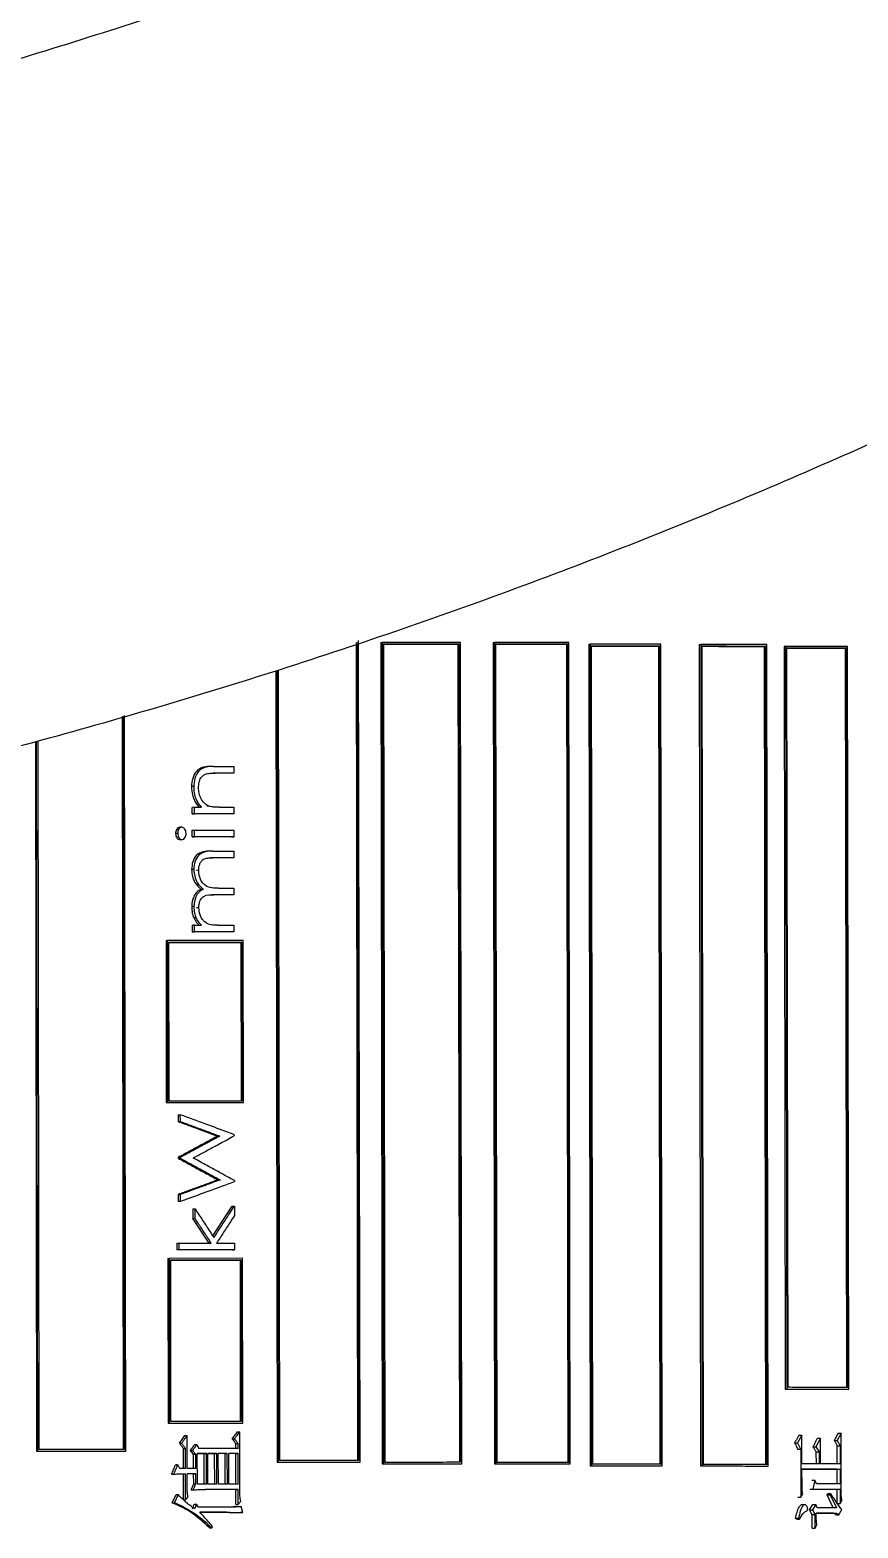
# Model space of a CAD drawing. Header units: millimetres. Extents: x 2384 to 4064, y 886 to 2074.
# Drawn here: x 2970.11 to 2992.42, y 1076.34 to 1116.7 of the extents above; entities that cross this region are included whole.
import ezdxf

# ---------------------------------------------------------------- set-up
doc = ezdxf.new("R2010")
doc.units = ezdxf.units.MM

msp = doc.modelspace()

# ---------------------------------------------------------------- linework, layer by layer
at = {"color": 7, "linetype": 'Continuous', "lineweight": 25}
for p, q in [((2978.896, 1100.202), (2978.933, 1078.169)), ((2978.965, 1078.169), (2978.928, 1100.202)), ((2979, 1078.119), (2978.962, 1100.252)), ((2979.562, 1100.202), (2979.599, 1078.069)), ((2979.562, 1100.202), (2979.595, 1100.202)), ((2979.595, 1100.202), (2979.632, 1078.069)), ((2979.629, 1100.152), (2979.666, 1078.119)), ((2981.639, 1100.152), (2981.677, 1078.119)), ((2981.639, 1100.152), (2981.673, 1100.152)), ((2981.711, 1078.12), (2981.673, 1100.152)), ((2981.744, 1078.07), (2981.706, 1100.202)), ((2982.584, 1100.202), (2982.622, 1078.069)), ((2982.584, 1100.202), (2982.619, 1100.202)), ((2982.619, 1100.202), (2982.656, 1078.069)), ((2982.651, 1100.152), (2982.689, 1078.119)), ((2984.558, 1100.152), (2984.595, 1078.119)), ((2984.558, 1100.152), (2984.594, 1100.152)), ((2984.631, 1078.119), (2984.594, 1100.152)), ((2984.663, 1078.069), (2984.625, 1100.202)), ((2985.163, 1100.152), (2985.2, 1078.019)), ((2985.163, 1100.152), (2985.199, 1100.152)), ((2985.199, 1100.152), (2985.237, 1078.019)), ((2985.23, 1100.102), (2985.267, 1078.069)), ((2987.039, 1100.101), (2987.076, 1078.068)), ((2987.077, 1100.101), (2987.039, 1100.101)), ((2987.114, 1078.068), (2987.077, 1100.101)), ((2987.144, 1078.018), (2987.106, 1100.151)), ((2988.139, 1100.146), (2988.176, 1078.013)), ((2988.139, 1100.146), (2988.177, 1100.146)), ((2988.177, 1100.146), (2988.215, 1078.013)), ((2988.206, 1100.096), (2988.244, 1078.063)), ((2989.89, 1100.095), (2989.927, 1078.062)), ((2989.93, 1100.095), (2989.89, 1100.095)), ((2989.967, 1078.062), (2989.93, 1100.095)), ((2989.995, 1078.012), (2989.957, 1100.145)), ((2990.424, 1100.095), (2990.457, 1080.084)), ((2990.464, 1100.095), (2990.424, 1100.095)), ((2990.464, 1100.095), (2990.497, 1080.084)), ((2990.491, 1100.045), (2990.524, 1080.141)), ((2992.068, 1100.043), (2992.102, 1080.139)), ((2992.068, 1100.043), (2992.109, 1100.043)), ((2992.143, 1080.139), (2992.109, 1100.043)), ((2992.169, 1080.083), (2992.135, 1100.093)), ((2976.763, 1099.446), (2976.799, 1078.119)), ((2976.798, 1099.457), (2976.834, 1078.169)), ((2976.731, 1099.437), (2976.768, 1078.119)), ((2972.589, 1098.209), (2972.622, 1078.463)), ((2972.651, 1078.463), (2972.617, 1098.217)), ((2972.688, 1078.413), (2972.654, 1098.228)), ((2970.253, 1097.524), (2970.285, 1078.412)), ((2970.279, 1097.531), (2970.312, 1078.412)), ((2970.318, 1097.54), (2970.35, 1078.462)), ((2975.044, 1096.861), (2974.984, 1096.861)), ((2975.057, 1096.861), (2974.997, 1096.861)), ((2975.1, 1096.682), (2975.04, 1096.682)), ((2975.057, 1096.861), (2975.597, 1096.862)), ((2975.536, 1096.682), (2975.088, 1096.682)), ((2975.597, 1096.682), (2975.1, 1096.682)), ((2975.597, 1096.682), (2975.536, 1096.682)), ((2975.597, 1096.862), (2975.597, 1096.682)), ((2974.538, 1095.759), (2974.479, 1095.758)), ((2974.479, 1095.579), (2974.479, 1095.758)), ((2975.538, 1095.579), (2974.479, 1095.579)), ((2974.479, 1095.579), (2974.539, 1095.579)), ((2974.539, 1095.579), (2974.538, 1095.759)), ((2974.538, 1095.759), (2974.73, 1095.759)), ((2975.599, 1095.58), (2974.539, 1095.579)), ((2974.932, 1095.786), (2974.872, 1095.786)), ((2975.217, 1095.759), (2975.598, 1095.759)), ((2975.599, 1095.58), (2975.538, 1095.579)), ((2975.598, 1095.759), (2975.599, 1095.58)), ((2974.089, 1095.053), (2974.03, 1095.052)), ((2974.202, 1095.22), (2974.143, 1095.22)), ((2974.48, 1094.964), (2974.48, 1095.143)), ((2974.48, 1095.143), (2974.539, 1095.143)), ((2974.539, 1095.143), (2975.599, 1095.144)), ((2974.54, 1094.964), (2974.539, 1095.143)), ((2975.599, 1095.144), (2975.6, 1094.964)), ((2974.144, 1094.887), (2974.203, 1094.887)), ((2974.528, 1094.964), (2974.48, 1094.964)), ((2974.48, 1094.964), (2974.54, 1094.964)), ((2975.6, 1094.964), (2974.54, 1094.964)), ((2975.539, 1094.964), (2975.484, 1094.964)), ((2975.539, 1094.964), (2975.6, 1094.964)), ((2975.028, 1094.579), (2974.968, 1094.579)), ((2975.028, 1094.4), (2974.968, 1094.4)), ((2975.54, 1094.4), (2975.023, 1094.4)), ((2975.028, 1094.579), (2975.6, 1094.58)), ((2975.601, 1094.4), (2975.028, 1094.4)), ((2975.601, 1094.4), (2975.54, 1094.4)), ((2975.6, 1094.58), (2975.601, 1094.4)), ((2974.653, 1094.053), (2974.594, 1094.053)), ((2975.065, 1093.4), (2975.005, 1093.4)), ((2975.542, 1093.4), (2975.063, 1093.4)), ((2975.602, 1093.4), (2975.065, 1093.4)), ((2975.191, 1093.579), (2975.602, 1093.58)), ((2975.602, 1093.4), (2975.542, 1093.4)), ((2975.602, 1093.58), (2975.602, 1093.4)), ((2974.524, 1093.083), (2974.465, 1093.083)), ((2974.655, 1093.052), (2974.596, 1093.052)), ((2974.544, 1092.579), (2974.485, 1092.579)), ((2974.485, 1092.399), (2974.485, 1092.579)), ((2975.544, 1092.4), (2974.485, 1092.399)), ((2974.485, 1092.399), (2974.544, 1092.4)), ((2974.544, 1092.4), (2974.544, 1092.579)), ((2974.544, 1092.579), (2974.729, 1092.579)), ((2975.604, 1092.4), (2974.544, 1092.4)), ((2975.159, 1092.579), (2975.604, 1092.58)), ((2975.604, 1092.4), (2975.544, 1092.4)), ((2975.604, 1092.58), (2975.604, 1092.4)), ((2973.773, 1092.166), (2973.781, 1087.803)), ((2973.774, 1092.166), (2973.803, 1092.166)), ((2975.855, 1092.167), (2973.803, 1092.166)), ((2973.803, 1092.166), (2973.81, 1087.803)), ((2975.82, 1092.117), (2973.84, 1092.116)), ((2973.84, 1092.116), (2973.847, 1087.853)), ((2975.789, 1092.116), (2975.82, 1092.117)), ((2975.789, 1092.116), (2975.796, 1087.854)), ((2975.827, 1087.854), (2975.82, 1092.117)), ((2975.863, 1087.804), (2975.855, 1092.167)), ((2973.781, 1087.803), (2975.832, 1087.804)), ((2973.81, 1087.803), (2975.863, 1087.804)), ((2973.847, 1087.853), (2975.827, 1087.854)), ((2975.832, 1087.804), (2975.863, 1087.804)), ((2974.1, 1087.476), (2974.158, 1087.477)), ((2974.1, 1087.476), (2974.1, 1087.293)), ((2974.159, 1087.293), (2974.158, 1087.477)), ((2974.1, 1087.293), (2974.159, 1087.293)), ((2975.613, 1086.938), (2975.613, 1086.912)), ((2975.161, 1086.9), (2975.221, 1086.9)), ((2974.102, 1086.328), (2974.102, 1086.302)), ((2974.16, 1086.302), (2974.102, 1086.302)), ((2974.16, 1086.302), (2974.16, 1086.328)), ((2974.103, 1085.328), (2974.162, 1085.329)), ((2974.103, 1085.328), (2974.104, 1085.143)), ((2974.162, 1085.143), (2974.162, 1085.329)), ((2975.17, 1085.72), (2975.23, 1085.721)), ((2975.615, 1085.701), (2975.616, 1085.676)), ((2974.497, 1084.938), (2974.557, 1084.938)), ((2974.497, 1084.938), (2974.498, 1084.68)), ((2974.557, 1084.68), (2974.557, 1084.938)), ((2975.032, 1084.212), (2975.556, 1085.015)), ((2975.556, 1085.015), (2975.617, 1085.016)), ((2975.617, 1085.016), (2975.617, 1084.758)), ((2974.498, 1084.68), (2974.557, 1084.68)), ((2974.933, 1084.015), (2974.498, 1084.68)), ((2974.068, 1084.015), (2974.068, 1083.835)), ((2974.068, 1084.015), (2974.127, 1084.015)), ((2975.558, 1083.836), (2974.068, 1083.835)), ((2974.127, 1083.836), (2974.127, 1084.015)), ((2974.127, 1084.015), (2974.992, 1084.015)), ((2975.619, 1083.836), (2974.127, 1083.836)), ((2975.132, 1084.015), (2975.618, 1084.016)), ((2975.558, 1083.836), (2975.619, 1083.836)), ((2975.618, 1084.016), (2975.619, 1083.836)), ((2973.825, 1083.607), (2973.832, 1079.166)), ((2973.825, 1083.607), (2973.854, 1083.607)), ((2975.834, 1083.608), (2973.854, 1083.607)), ((2973.854, 1083.607), (2973.862, 1079.166)), ((2975.798, 1083.558), (2973.891, 1083.557)), ((2973.891, 1083.557), (2975.768, 1083.558)), ((2973.891, 1083.557), (2973.898, 1079.216)), ((2975.768, 1083.558), (2975.798, 1083.558)), ((2975.768, 1083.558), (2975.775, 1079.217)), ((2975.806, 1079.217), (2975.798, 1083.558)), ((2975.842, 1079.167), (2975.834, 1083.608)), ((2990.457, 1080.084), (2992.128, 1080.083)), ((2990.457, 1080.084), (2990.497, 1080.084)), ((2992.128, 1080.083), (2992.169, 1080.083)), ((2973.832, 1079.166), (2975.811, 1079.167)), ((2973.862, 1079.166), (2975.842, 1079.167)), ((2973.898, 1079.216), (2975.806, 1079.217)), ((2975.762, 1077.328), (2975.759, 1078.929)), ((2975.811, 1079.167), (2975.842, 1079.167)), ((2991.96, 1078.893), (2991.858, 1078.699)), ((2991.962, 1077.303), (2991.96, 1078.893)), ((2974.138, 1078.625), (2974.196, 1078.626)), ((2974.242, 1077.944), (2974.241, 1078.485)), ((2974.3, 1077.944), (2974.3, 1078.485)), ((2974.34, 1077.944), (2974.339, 1078.831)), ((2975.713, 1078.486), (2974.647, 1078.485)), ((2975.559, 1078.745), (2975.619, 1078.745)), ((2975.653, 1078.485), (2975.653, 1078.615)), ((2975.713, 1078.486), (2975.713, 1078.615)), ((2990.904, 1078.84), (2990.788, 1078.635)), ((2990.788, 1078.635), (2990.876, 1078.461)), ((2990.876, 1078.461), (2990.878, 1077.174)), ((2990.906, 1078.072), (2990.904, 1078.84)), ((2991.402, 1078.764), (2991.282, 1078.526)), ((2991.282, 1078.526), (2991.374, 1078.385)), ((2991.403, 1078.072), (2991.402, 1078.764)), ((2991.851, 1078.071), (2991.85, 1078.558)), ((2991.858, 1078.699), (2991.932, 1078.558)), ((2991.932, 1078.558), (2991.933, 1078.071)), ((2970.285, 1078.412), (2972.659, 1078.413)), ((2972.66, 1078.413), (2972.688, 1078.413)), ((2974.43, 1078.431), (2974.49, 1078.431)), ((2974.577, 1078.323), (2974.517, 1078.323)), ((2974.518, 1077.944), (2974.517, 1078.323)), ((2974.577, 1077.944), (2974.577, 1078.323)), ((2974.86, 1078.345), (2974.616, 1078.345)), ((2974.617, 1077.522), (2974.616, 1078.345)), ((2974.801, 1078.344), (2974.616, 1078.344)), ((2974.801, 1078.344), (2974.86, 1078.345)), ((2974.802, 1077.522), (2974.801, 1078.344)), ((2974.862, 1077.522), (2974.86, 1078.345)), ((2975.143, 1078.345), (2974.9, 1078.345)), ((2974.901, 1077.523), (2974.9, 1078.345)), ((2975.083, 1078.344), (2974.9, 1078.344)), ((2975.083, 1078.344), (2975.143, 1078.345)), ((2975.085, 1077.522), (2975.083, 1078.344)), ((2975.145, 1077.523), (2975.143, 1078.345)), ((2975.425, 1078.345), (2975.182, 1078.345)), ((2975.184, 1077.523), (2975.182, 1078.345)), ((2975.365, 1078.345), (2975.182, 1078.344)), ((2975.365, 1078.345), (2975.425, 1078.345)), ((2975.366, 1077.522), (2975.365, 1078.345)), ((2975.426, 1077.523), (2975.425, 1078.345)), ((2975.714, 1078.345), (2975.464, 1078.345)), ((2975.465, 1077.523), (2975.464, 1078.345)), ((2975.653, 1078.345), (2975.464, 1078.345)), ((2975.653, 1078.345), (2975.714, 1078.345)), ((2975.654, 1077.523), (2975.653, 1078.345)), ((2975.715, 1077.523), (2975.714, 1078.345)), ((2976.768, 1078.119), (2978.967, 1078.119)), ((2976.768, 1078.119), (2976.799, 1078.119)), ((2978.967, 1078.119), (2979, 1078.119)), ((2979.599, 1078.069), (2981.71, 1078.069)), ((2981.71, 1078.069), (2981.744, 1078.07)), ((2982.622, 1078.069), (2984.627, 1078.069)), ((2984.627, 1078.069), (2984.663, 1078.069)), ((2991.375, 1078.072), (2990.906, 1078.072)), ((2991.374, 1078.385), (2991.293, 1078.385)), ((2991.294, 1078.071), (2991.293, 1078.385)), ((2991.375, 1078.072), (2991.374, 1078.385)), ((2991.933, 1078.071), (2991.403, 1078.072)), ((2973.925, 1077.792), (2973.983, 1077.793)), ((2974.3, 1077.944), (2974.142, 1077.944)), ((2974.243, 1077.1), (2974.242, 1077.803)), ((2974.302, 1077.1), (2974.301, 1077.804)), ((2974.577, 1077.944), (2974.34, 1077.944)), ((2974.577, 1077.804), (2974.34, 1077.804)), ((2974.341, 1077.403), (2974.34, 1077.804)), ((2974.518, 1077.803), (2974.34, 1077.803)), ((2974.518, 1077.803), (2974.577, 1077.804)), ((2974.519, 1077.533), (2974.518, 1077.803)), ((2974.578, 1077.533), (2974.577, 1077.804)), ((2985.2, 1078.019), (2987.106, 1078.018)), ((2987.106, 1078.018), (2987.144, 1078.018)), ((2988.176, 1078.013), (2989.955, 1078.012)), ((2989.955, 1078.012), (2989.995, 1078.012)), ((2990.906, 1077.931), (2991.933, 1077.931)), ((2990.907, 1077.477), (2990.906, 1077.931)), ((2991.851, 1077.93), (2990.906, 1077.931)), ((2991.851, 1077.93), (2991.933, 1077.931)), ((2991.852, 1077.53), (2991.851, 1077.93)), ((2991.933, 1077.931), (2991.934, 1077.53)), ((2974.519, 1077.533), (2974.578, 1077.533)), ((2974.862, 1077.522), (2974.617, 1077.522)), ((2975.655, 1077.382), (2974.831, 1077.382)), ((2975.715, 1077.382), (2974.838, 1077.382)), ((2975.145, 1077.523), (2974.901, 1077.523)), ((2975.426, 1077.523), (2975.184, 1077.523)), ((2975.715, 1077.523), (2975.465, 1077.523)), ((2975.655, 1077.382), (2975.715, 1077.382)), ((2975.655, 1076.971), (2975.655, 1077.382)), ((2975.716, 1076.971), (2975.715, 1077.382)), ((2990.878, 1077.174), (2990.925, 1077.261)), ((2991.116, 1077.39), (2991.852, 1077.389)), ((2991.249, 1077.628), (2991.197, 1077.39)), ((2991.197, 1077.39), (2991.934, 1077.39)), ((2991.295, 1077.531), (2991.249, 1077.628)), ((2991.934, 1077.53), (2991.295, 1077.531)), ((2991.586, 1077.238), (2991.603, 1077.26)), ((2991.685, 1077.26), (2991.603, 1077.26)), ((2991.685, 1077.26), (2991.668, 1077.238)), ((2991.852, 1077.389), (2991.934, 1077.39)), ((2991.853, 1077), (2991.852, 1077.389)), ((2991.934, 1077.39), (2991.935, 1077)), ((2973.942, 1077.024), (2974.045, 1077.241)), ((2973.942, 1077.024), (2974, 1077.025)), ((2974.103, 1077.241), (2974, 1077.025)), ((2974.045, 1077.241), (2974.103, 1077.241)), ((2974.243, 1077.1), (2974.302, 1077.1)), ((2974.488, 1076.862), (2974.536, 1076.981)), ((2974.595, 1076.982), (2974.547, 1076.863)), ((2974.65, 1076.906), (2974.595, 1076.982)), ((2975.435, 1076.906), (2974.65, 1076.906)), ((2975.655, 1076.971), (2975.716, 1076.971)), ((2975.741, 1076.917), (2975.679, 1076.913)), ((2975.841, 1076.755), (2975.802, 1076.917)), ((2990.798, 1077.174), (2990.878, 1077.174)), ((2990.966, 1076.964), (2990.885, 1076.963)), ((2991.111, 1076.828), (2991.203, 1076.979)), ((2991.284, 1076.979), (2991.192, 1076.828)), ((2991.319, 1076.882), (2991.284, 1076.979)), ((2991.833, 1076.881), (2991.319, 1076.882)), ((2991.751, 1076.881), (2991.586, 1077.238)), ((2991.668, 1077.238), (2991.833, 1076.881)), ((2991.853, 1077), (2991.935, 1077)), ((2991.935, 1077), (2991.98, 1077.087)), ((2974.682, 1076.765), (2975.467, 1076.765)), ((2975.406, 1076.765), (2974.682, 1076.765)), ((2975.406, 1076.765), (2975.467, 1076.765)), ((2975.841, 1076.755), (2975.78, 1076.755)), ((2990.815, 1076.601), (2990.735, 1076.601)), ((2990.758, 1076.579), (2990.838, 1076.579)), ((2991.181, 1076.698), (2991.111, 1076.828)), ((2991.262, 1076.698), (2991.181, 1076.698)), ((2991.181, 1076.341), (2991.181, 1076.698)), ((2991.192, 1076.828), (2991.262, 1076.698)), ((2991.262, 1076.341), (2991.262, 1076.698)), ((2991.29, 1076.741), (2991.799, 1076.741)), ((2991.291, 1076.644), (2991.29, 1076.741)), ((2991.718, 1076.741), (2991.29, 1076.741)), ((2991.718, 1076.741), (2991.799, 1076.741)), ((2991.901, 1076.697), (2991.98, 1076.838)), ((2974.946, 1076.343), (2975.005, 1076.343)), ((2975.005, 1076.343), (2975.029, 1076.376)), ((2991.181, 1076.341), (2991.262, 1076.341)), ((2991.262, 1076.341), (2991.308, 1076.427))]:
    msp.add_line(p, q, dxfattribs=at)
at = {"color": 7, "linetype": 'Continuous', "lineweight": 25, "flags": 128}
for points in [[(2974.519, 1096.315), (2974.5, 1096.315), (2974.48, 1096.315), (2974.459, 1096.314)], [(2974.522, 1094.084), (2974.504, 1094.084), (2974.484, 1094.084), (2974.463, 1094.084)], [(2974.781, 1093.548), (2974.762, 1093.548), (2974.744, 1093.548), (2974.721, 1093.548)], [(2973.781, 1087.803), (2973.797, 1087.803), (2973.81, 1087.803)], [(2974.102, 1086.328), (2974.134, 1086.328), (2974.16, 1086.328)], [(2974.104, 1085.143), (2974.136, 1085.143), (2974.162, 1085.143)], [(2974.127, 1083.836), (2974.094, 1083.835), (2974.068, 1083.835)], [(2973.832, 1079.166), (2973.849, 1079.166), (2973.862, 1079.166)], [(2975.699, 1078.929), (2975.733, 1078.929), (2975.759, 1078.929)], [(2991.878, 1078.893), (2991.924, 1078.893), (2991.96, 1078.893)], [(2974.241, 1078.485), (2974.274, 1078.485), (2974.3, 1078.485)], [(2974.28, 1078.831), (2974.313, 1078.831), (2974.339, 1078.831)], [(2974.549, 1078.593), (2974.582, 1078.593), (2974.608, 1078.593)], [(2974.608, 1078.593), (2974.624, 1078.548), (2974.636, 1078.516), (2974.647, 1078.485)], [(2975.653, 1078.615), (2975.687, 1078.615), (2975.713, 1078.615)], [(2990.708, 1078.634), (2990.753, 1078.635), (2990.788, 1078.635)], [(2990.876, 1078.461), (2990.831, 1078.461), (2990.796, 1078.461)], [(2990.824, 1078.84), (2990.869, 1078.84), (2990.904, 1078.84)], [(2991.201, 1078.526), (2991.246, 1078.526), (2991.282, 1078.526)], [(2991.321, 1078.764), (2991.366, 1078.764), (2991.402, 1078.764)], [(2991.777, 1078.698), (2991.822, 1078.699), (2991.858, 1078.699)], [(2991.85, 1078.558), (2991.896, 1078.558), (2991.932, 1078.558)], [(2970.285, 1078.412), (2970.3, 1078.412), (2970.312, 1078.412)], [(2979.599, 1078.069), (2979.618, 1078.069), (2979.632, 1078.069)], [(2982.622, 1078.069), (2982.641, 1078.069), (2982.656, 1078.069)], [(2974.086, 1078.041), (2974.053, 1078.041), (2974.028, 1078.041)], [(2985.2, 1078.019), (2985.221, 1078.019), (2985.237, 1078.019)], [(2988.176, 1078.013), (2988.198, 1078.013), (2988.215, 1078.013)], [(2974.448, 1077.371), (2974.481, 1077.371), (2974.507, 1077.371)], [(2991.116, 1077.39), (2991.161, 1077.39), (2991.197, 1077.39)], [(2991.168, 1077.628), (2991.213, 1077.628), (2991.249, 1077.628)], [(2974.536, 1076.981), (2974.569, 1076.981), (2974.595, 1076.982)], [(2975.741, 1076.917), (2975.775, 1076.917), (2975.802, 1076.917)], [(2991.203, 1076.979), (2991.249, 1076.979), (2991.284, 1076.979)], [(2991.586, 1077.238), (2991.632, 1077.238), (2991.668, 1077.238)], [(2991.111, 1076.828), (2991.157, 1076.828), (2991.192, 1076.828)], [(2991.82, 1076.697), (2991.84, 1076.697), (2991.861, 1076.697), (2991.901, 1076.697)]]:
    msp.add_lwpolyline(points, dxfattribs=at)
at = {"color": 7, "linetype": 'Continuous', "lineweight": 25}
for points, knots in [([(3082.217, 1240.42), (3082.236, 1241.671), (3082.29, 1245.228), (3082.133, 1251.093), (3081.649, 1257.998), (3080.846, 1264.874), (3079.731, 1271.706), (3078.305, 1278.48), (3076.571, 1285.182), (3074.534, 1291.798), (3072.197, 1298.314), (3069.564, 1304.717), (3066.643, 1310.993), (3063.438, 1317.129), (3059.956, 1323.112), (3056.205, 1328.93), (3052.192, 1334.571), (3047.926, 1340.023), (3043.416, 1345.275), (3038.671, 1350.315), (3033.701, 1355.133), (3028.516, 1359.72), (3023.127, 1364.065), (3017.545, 1368.16), (3011.783, 1371.996), (3005.851, 1375.565), (2999.763, 1378.86), (2993.53, 1381.873), (2987.167, 1384.599), (2980.686, 1387.031), (2974.1, 1389.165), (2967.425, 1390.997), (2960.672, 1392.522), (2953.857, 1393.737), (2946.994, 1394.64), (2940.096, 1395.228), (2933.179, 1395.502), (2926.256, 1395.459), (2919.343, 1395.101), (2912.453, 1394.427), (2905.602, 1393.44), (2898.802, 1392.141), (2892.069, 1390.533), (2885.416, 1388.62), (2878.857, 1386.405), (2872.407, 1383.893), (2866.077, 1381.089), (2859.882, 1378), (2853.835, 1374.63), (2847.947, 1370.989), (2842.232, 1367.082), (2836.702, 1362.919), (2831.366, 1358.508), (2826.238, 1353.858), (2821.328, 1348.979), (2816.645, 1343.88), (2812.199, 1338.574), (2808.001, 1333.07), (2804.058, 1327.38), (2800.378, 1321.516), (2796.97, 1315.49), (2793.841, 1309.316), (2790.997, 1303.004), (2788.443, 1296.57), (2786.186, 1290.025), (2784.23, 1283.385), (2782.579, 1276.662), (2781.236, 1269.871), (2780.205, 1263.026), (2779.487, 1256.14), (2779.085, 1249.23), (2778.998, 1242.308), (2779.227, 1235.389), (2779.771, 1228.488), (2780.63, 1221.618), (2781.801, 1214.796), (2783.283, 1208.034), (2785.071, 1201.346), (2787.163, 1194.747), (2789.554, 1188.25), (2792.238, 1181.87), (2795.211, 1175.618), (2798.467, 1169.509), (2801.998, 1163.554), (2805.796, 1157.767), (2809.855, 1152.159), (2814.166, 1146.743), (2818.719, 1141.528), (2823.505, 1136.527), (2828.515, 1131.749), (2833.738, 1127.206), (2839.162, 1122.905), (2844.777, 1118.856), (2850.571, 1115.067), (2856.532, 1111.547), (2862.647, 1108.303), (2868.904, 1105.341), (2875.289, 1102.668), (2881.79, 1100.289), (2888.393, 1098.209), (2895.084, 1096.432), (2901.848, 1094.963), (2908.673, 1093.804), (2915.544, 1092.957), (2922.446, 1092.425), (2929.365, 1092.209), (2936.287, 1092.308), (2943.197, 1092.723), (2950.081, 1093.453), (2956.925, 1094.497), (2963.713, 1095.852), (2970.433, 1097.515), (2977.07, 1099.483), (2983.61, 1101.751), (2990.04, 1104.316), (2996.346, 1107.172), (3002.516, 1110.312), (3008.535, 1113.731), (3014.392, 1117.421), (3020.075, 1121.374), (3025.571, 1125.583), (3030.87, 1130.038), (3035.96, 1134.73), (3040.83, 1139.649), (3045.471, 1144.786), (3049.873, 1150.129), (3054.026, 1155.667), (3057.922, 1161.389), (3061.553, 1167.283), (3064.912, 1173.336), (3067.99, 1179.537), (3070.783, 1185.871), (3073.283, 1192.326), (3075.486, 1198.889), (3077.388, 1205.545), (3078.984, 1212.282), (3080.27, 1219.083), (3081.245, 1225.937), (3081.894, 1232.707), (3082.145, 1237.542), (3082.208, 1240.073), (3082.217, 1240.42)], [0, 0, 0, 0, 0.00394, 0.011205, 0.01847, 0.025736, 0.033001, 0.040266, 0.047531, 0.054797, 0.062062, 0.069327, 0.076593, 0.083858, 0.091123, 0.098389, 0.105654, 0.112919, 0.120185, 0.12745, 0.134715, 0.141981, 0.149246, 0.156511, 0.163777, 0.171042, 0.178307, 0.185573, 0.192838, 0.200103, 0.207369, 0.214634, 0.221899, 0.229165, 0.23643, 0.243695, 0.250961, 0.258226, 0.265491, 0.272757, 0.280022, 0.287287, 0.294553, 0.301818, 0.309083, 0.316349, 0.323614, 0.330879, 0.338145, 0.34541, 0.352675, 0.35994, 0.367206, 0.374471, 0.381736, 0.389002, 0.396267, 0.403532, 0.410798, 0.418063, 0.425328, 0.432594, 0.439859, 0.447124, 0.45439, 0.461655, 0.46892, 0.476186, 0.483451, 0.490716, 0.497982, 0.505247, 0.512512, 0.519778, 0.527043, 0.534308, 0.541574, 0.548839, 0.556104, 0.56337, 0.570635, 0.5779, 0.585166, 0.592431, 0.599696, 0.606962, 0.614227, 0.621492, 0.628758, 0.636023, 0.643288, 0.650554, 0.657819, 0.665084, 0.67235, 0.679615, 0.68688, 0.694146, 0.701411, 0.708676, 0.715941, 0.723207, 0.730472, 0.737737, 0.745003, 0.752268, 0.759533, 0.766799, 0.774064, 0.781329, 0.788595, 0.79586, 0.803125, 0.810391, 0.817656, 0.824921, 0.832187, 0.839452, 0.846717, 0.853983, 0.861248, 0.868513, 0.875779, 0.883044, 0.890309, 0.897575, 0.90484, 0.912105, 0.919371, 0.926636, 0.933901, 0.941167, 0.948432, 0.955697, 0.962963, 0.970228, 0.977493, 0.984759, 0.992024, 0.998907, 1, 1, 1, 1]), ([(2978.457, 1118.912), (2978.114, 1118.773), (2975.762, 1117.821), (2971.291, 1116.341), (2965.057, 1114.496), (2958.731, 1112.983), (2952.341, 1111.772), (2945.899, 1110.875), (2939.422, 1110.291), (2932.924, 1110.023), (2926.42, 1110.07), (2919.926, 1110.433), (2913.458, 1111.112), (2907.03, 1112.103), (2900.658, 1113.406), (2894.357, 1115.017), (2888.142, 1116.931), (2882.026, 1119.146), (2876.026, 1121.655), (2870.155, 1124.452), (2864.426, 1127.531), (2858.854, 1130.885), (2853.451, 1134.506), (2848.23, 1138.385), (2843.204, 1142.512), (2838.385, 1146.879), (2833.783, 1151.475), (2829.41, 1156.289), (2825.276, 1161.31), (2821.39, 1166.526), (2817.763, 1171.924), (2814.402, 1177.492), (2811.315, 1183.217), (2808.511, 1189.085), (2805.994, 1195.082), (2803.772, 1201.194), (2801.85, 1207.408), (2800.227, 1213.706), (2798.933, 1220.078), (2798.098, 1225.124), (2797.804, 1228.051), (2797.727, 1228.822)], [0, 0, 0, 0, 0.004551, 0.031197, 0.057844, 0.08449, 0.111137, 0.137783, 0.16443, 0.191076, 0.217723, 0.244369, 0.271015, 0.297662, 0.324308, 0.350955, 0.377601, 0.404248, 0.430894, 0.457541, 0.484187, 0.510834, 0.53748, 0.564127, 0.590773, 0.61742, 0.644066, 0.670713, 0.697359, 0.724005, 0.750652, 0.777298, 0.803945, 0.830591, 0.857238, 0.883884, 0.910531, 0.937177, 0.963824, 0.99047, 1, 1, 1, 1]), ([(2981.706, 1100.202), (2981.498, 1100.202), (2981.081, 1100.202), (2980.379, 1100.202), (2979.88, 1100.202), (2979.595, 1100.202)], [0, 0, 0, 0, 0.300082, 0.600163, 1, 1, 1, 1]), ([(2979.596, 1100.152), (2979.982, 1100.152), (2980.671, 1100.152), (2981.343, 1100.152), (2981.639, 1100.152)], [0, 0, 0, 0, 0.5599989, 1, 1, 1, 1]), ([(2981.673, 1100.152), (2981.465, 1100.152), (2981.048, 1100.152), (2980.367, 1100.152), (2979.891, 1100.152), (2979.629, 1100.152)], [0, 0, 0, 0, 0.309921, 0.619843, 1, 1, 1, 1]), ([(2982.616, 1100.152), (2982.984, 1100.152), (2983.639, 1100.152), (2984.277, 1100.152), (2984.558, 1100.152)], [0, 0, 0, 0, 0.5599989, 1, 1, 1, 1]), ([(2984.625, 1100.202), (2984.428, 1100.202), (2984.032, 1100.202), (2983.365, 1100.202), (2982.89, 1100.202), (2982.619, 1100.202)], [0, 0, 0, 0, 0.300082, 0.600163, 1, 1, 1, 1]), ([(2984.594, 1100.152), (2984.396, 1100.152), (2984.001, 1100.152), (2983.354, 1100.152), (2982.901, 1100.152), (2982.651, 1100.152)], [0, 0, 0, 0, 0.309921, 0.619843, 1, 1, 1, 1]), ([(2985.194, 1100.102), (2985.543, 1100.102), (2986.167, 1100.102), (2986.773, 1100.101), (2987.039, 1100.101)], [0, 0, 0, 0, 0.559999, 1, 1, 1, 1]), ([(2987.106, 1100.151), (2986.919, 1100.151), (2986.544, 1100.152), (2985.909, 1100.152), (2985.457, 1100.152), (2985.199, 1100.152)], [0, 0, 0, 0, 0.300082, 0.600163, 1, 1, 1, 1]), ([(2987.077, 1100.101), (2986.889, 1100.101), (2986.514, 1100.102), (2985.899, 1100.102), (2985.468, 1100.102), (2985.23, 1100.102)], [0, 0, 0, 0, 0.309921, 0.619843, 1, 1, 1, 1]), ([(2988.168, 1100.096), (2988.495, 1100.096), (2989.078, 1100.095), (2989.642, 1100.095), (2989.89, 1100.095)], [0, 0, 0, 0, 0.559999, 1, 1, 1, 1]), ([(2989.957, 1100.145), (2989.783, 1100.145), (2989.433, 1100.145), (2988.841, 1100.146), (2988.419, 1100.146), (2988.177, 1100.146)], [0, 0, 0, 0, 0.300082, 0.600163, 1, 1, 1, 1]), ([(2989.93, 1100.095), (2989.755, 1100.095), (2989.405, 1100.095), (2988.832, 1100.096), (2988.429, 1100.096), (2988.206, 1100.096)], [0, 0, 0, 0, 0.309921, 0.619843, 1, 1, 1, 1]), ([(2990.451, 1100.045), (2990.758, 1100.044), (2991.307, 1100.044), (2991.836, 1100.043), (2992.068, 1100.043)], [0, 0, 0, 0, 0.5599989, 1, 1, 1, 1]), ([(2992.135, 1100.093), (2991.971, 1100.093), (2991.644, 1100.094), (2991.088, 1100.094), (2990.691, 1100.094), (2990.464, 1100.095)], [0, 0, 0, 0, 0.300082, 0.600163, 1, 1, 1, 1]), ([(2992.109, 1100.043), (2991.945, 1100.043), (2991.618, 1100.044), (2991.079, 1100.044), (2990.7, 1100.044), (2990.491, 1100.045)], [0, 0, 0, 0, 0.309921, 0.619842, 1, 1, 1, 1]), ([(2974.997, 1096.861), (2974.926, 1096.86), (2974.783, 1096.858), (2974.588, 1096.752), (2974.477, 1096.542), (2974.465, 1096.391), (2974.459, 1096.314)], [0, 0, 0, 0, 0.270151, 0.542013, 0.767432, 1, 1, 1, 1]), ([(2975.057, 1096.861), (2974.985, 1096.861), (2974.842, 1096.859), (2974.647, 1096.752), (2974.536, 1096.542), (2974.524, 1096.391), (2974.519, 1096.315)], [0, 0, 0, 0, 0.270301, 0.542249, 0.767594, 1, 1, 1, 1]), ([(2974.65, 1096.284), (2974.652, 1096.332), (2974.656, 1096.428), (2974.703, 1096.55), (2974.777, 1096.628), (2974.832, 1096.65), (2974.858, 1096.661)], [0, 0, 0, 0, 0.290858, 0.574718, 0.790004, 1, 1, 1, 1]), ([(2974.858, 1096.661), (2974.903, 1096.669), (2974.983, 1096.683), (2975.064, 1096.682), (2975.1, 1096.682)], [0, 0, 0, 0, 0.559954, 1, 1, 1, 1]), ([(2974.459, 1096.314), (2974.464, 1096.241), (2974.472, 1096.12), (2974.525, 1095.965), (2974.589, 1095.85), (2974.644, 1095.789), (2974.671, 1095.759)], [0, 0, 0, 0, 0.3468502, 0.5686225, 0.7862598, 1, 1, 1, 1]), ([(2974.519, 1096.315), (2974.523, 1096.241), (2974.531, 1096.12), (2974.584, 1095.965), (2974.648, 1095.851), (2974.703, 1095.789), (2974.73, 1095.759)], [0, 0, 0, 0, 0.346759, 0.568511, 0.786179, 1, 1, 1, 1]), ([(2974.932, 1095.786), (2974.889, 1095.81), (2974.8, 1095.857), (2974.713, 1095.99), (2974.658, 1096.135), (2974.652, 1096.234), (2974.65, 1096.284)], [0, 0, 0, 0, 0.2684901, 0.5466043, 0.7715296, 1, 1, 1, 1]), ([(2975.217, 1095.759), (2975.163, 1095.759), (2975.068, 1095.758), (2974.974, 1095.778), (2974.932, 1095.786)], [0, 0, 0, 0, 0.559823, 1, 1, 1, 1]), ([(2974.143, 1095.22), (2974.126, 1095.216), (2974.09, 1095.209), (2974.055, 1095.161), (2974.033, 1095.108), (2974.031, 1095.071), (2974.03, 1095.052)], [0, 0, 0, 0, 0.265995, 0.543233, 0.769479, 1, 1, 1, 1]), ([(2974.03, 1095.052), (2974.032, 1095.029), (2974.036, 1094.983), (2974.065, 1094.928), (2974.103, 1094.893), (2974.13, 1094.889), (2974.144, 1094.887)], [0, 0, 0, 0, 0.291853, 0.575848, 0.790901, 1, 1, 1, 1]), ([(2974.202, 1095.22), (2974.185, 1095.217), (2974.149, 1095.21), (2974.113, 1095.161), (2974.092, 1095.108), (2974.09, 1095.071), (2974.089, 1095.053)], [0, 0, 0, 0, 0.266167, 0.543432, 0.769604, 1, 1, 1, 1]), ([(2974.089, 1095.053), (2974.091, 1095.029), (2974.095, 1094.983), (2974.124, 1094.928), (2974.161, 1094.893), (2974.189, 1094.889), (2974.203, 1094.887)], [0, 0, 0, 0, 0.2917, 0.575641, 0.790759, 1, 1, 1, 1]), ([(2974.314, 1095.053), (2974.313, 1095.076), (2974.309, 1095.123), (2974.28, 1095.177), (2974.243, 1095.214), (2974.216, 1095.218), (2974.202, 1095.22)], [0, 0, 0, 0, 0.291686, 0.575696, 0.790918, 1, 1, 1, 1]), ([(2974.203, 1094.887), (2974.22, 1094.89), (2974.255, 1094.898), (2974.29, 1094.945), (2974.312, 1094.998), (2974.314, 1095.034), (2974.314, 1095.053)], [0, 0, 0, 0, 0.2661054, 0.5434733, 0.769717, 1, 1, 1, 1]), ([(2974.968, 1094.579), (2974.902, 1094.578), (2974.77, 1094.575), (2974.588, 1094.485), (2974.479, 1094.295), (2974.469, 1094.155), (2974.463, 1094.084)], [0, 0, 0, 0, 0.270455, 0.54256, 0.767385, 1, 1, 1, 1]), ([(2975.028, 1094.579), (2974.962, 1094.578), (2974.83, 1094.575), (2974.647, 1094.486), (2974.539, 1094.295), (2974.528, 1094.155), (2974.522, 1094.084)], [0, 0, 0, 0, 0.270601, 0.542796, 0.767549, 1, 1, 1, 1]), ([(2974.653, 1094.053), (2974.658, 1094.111), (2974.664, 1094.199), (2974.716, 1094.298), (2974.786, 1094.374), (2974.899, 1094.397), (2974.985, 1094.399), (2975.028, 1094.4)], [0, 0, 0, 0, 0.25478, 0.388267, 0.517701, 0.758807, 1, 1, 1, 1]), ([(2974.463, 1094.084), (2974.468, 1094.021), (2974.477, 1093.897), (2974.559, 1093.698), (2974.66, 1093.604), (2974.721, 1093.548)], [0, 0, 0, 0, 0.288685, 0.57197, 1, 1, 1, 1]), ([(2974.522, 1094.084), (2974.527, 1094.022), (2974.536, 1093.898), (2974.619, 1093.698), (2974.72, 1093.605), (2974.781, 1093.548)], [0, 0, 0, 0, 0.288581, 0.57183, 1, 1, 1, 1]), ([(2975.191, 1093.579), (2975.066, 1093.579), (2974.906, 1093.578), (2974.756, 1093.722), (2974.676, 1093.852), (2974.663, 1093.973), (2974.653, 1094.053)], [0, 0, 0, 0, 0.4822, 0.612023, 0.745367, 1, 1, 1, 1]), ([(2974.721, 1093.548), (2974.681, 1093.527), (2974.599, 1093.483), (2974.49, 1093.323), (2974.474, 1093.175), (2974.465, 1093.083)], [0, 0, 0, 0, 0.269757, 0.547792, 1, 1, 1, 1]), ([(2974.781, 1093.548), (2974.74, 1093.527), (2974.658, 1093.484), (2974.549, 1093.323), (2974.533, 1093.175), (2974.524, 1093.083)], [0, 0, 0, 0, 0.2699071, 0.5479673, 1, 1, 1, 1]), ([(2974.655, 1093.052), (2974.66, 1093.113), (2974.669, 1093.207), (2974.728, 1093.309), (2974.847, 1093.411), (2974.969, 1093.405), (2975.065, 1093.4)], [0, 0, 0, 0, 0.255065, 0.388375, 0.517295, 1, 1, 1, 1]), ([(2974.465, 1093.083), (2974.468, 1093.024), (2974.473, 1092.92), (2974.505, 1092.824), (2974.519, 1092.782)], [0, 0, 0, 0, 0.56247, 1, 1, 1, 1]), ([(2974.524, 1093.083), (2974.527, 1093.024), (2974.532, 1092.92), (2974.565, 1092.824), (2974.579, 1092.782)], [0, 0, 0, 0, 0.562438, 1, 1, 1, 1]), ([(2975.159, 1092.579), (2975.102, 1092.581), (2974.988, 1092.584), (2974.843, 1092.635), (2974.75, 1092.734), (2974.677, 1092.861), (2974.664, 1092.976), (2974.655, 1093.052)], [0, 0, 0, 0, 0.241257, 0.483386, 0.613214, 0.746328, 1, 1, 1, 1]), ([(2974.579, 1092.782), (2974.573, 1092.782), (2974.562, 1092.782), (2974.542, 1092.782), (2974.528, 1092.782), (2974.519, 1092.782)], [0, 0, 0, 0, 0.2805793, 0.5611587, 1, 1, 1, 1]), ([(2974.519, 1092.782), (2974.544, 1092.739), (2974.586, 1092.662), (2974.644, 1092.604), (2974.669, 1092.579)], [0, 0, 0, 0, 0.564301, 1, 1, 1, 1]), ([(2974.579, 1092.782), (2974.603, 1092.739), (2974.645, 1092.663), (2974.704, 1092.605), (2974.729, 1092.579)], [0, 0, 0, 0, 0.564241, 1, 1, 1, 1]), ([(2973.81, 1092.116), (2974.183, 1092.116), (2974.848, 1092.116), (2975.502, 1092.116), (2975.789, 1092.116)], [0, 0, 0, 0, 0.559997, 1, 1, 1, 1]), ([(2975.613, 1086.938), (2975.562, 1086.957), (2975.308, 1087.052), (2974.824, 1087.231), (2974.388, 1087.392), (2974.158, 1087.477)], [0, 0, 0, 0, 0.105883, 0.529421, 1, 1, 1, 1]), ([(2974.1, 1087.293), (2974.154, 1087.273), (2974.314, 1087.214), (2974.572, 1087.119), (2974.872, 1087.007), (2975.065, 1086.936), (2975.161, 1086.9)], [0, 0, 0, 0, 0.1506647, 0.4519946, 0.7259945, 1, 1, 1, 1]), ([(2974.159, 1087.293), (2974.21, 1087.274), (2974.366, 1087.217), (2974.621, 1087.123), (2974.923, 1087.011), (2975.122, 1086.937), (2975.221, 1086.9)], [0, 0, 0, 0, 0.145351, 0.436054, 0.718024, 1, 1, 1, 1]), ([(2975.161, 1086.9), (2975.11, 1086.872), (2974.958, 1086.79), (2974.706, 1086.653), (2974.404, 1086.49), (2974.202, 1086.382), (2974.102, 1086.328)], [0, 0, 0, 0, 0.144273, 0.432819, 0.716406, 1, 1, 1, 1]), ([(2975.221, 1086.9), (2975.172, 1086.873), (2975.025, 1086.794), (2974.775, 1086.659), (2974.471, 1086.495), (2974.264, 1086.384), (2974.16, 1086.328)], [0, 0, 0, 0, 0.139179, 0.417538, 0.708766, 1, 1, 1, 1]), ([(2974.505, 1086.31), (2974.554, 1086.337), (2974.702, 1086.416), (2974.947, 1086.549), (2975.268, 1086.723), (2975.489, 1086.844), (2975.613, 1086.912)], [0, 0, 0, 0, 0.1324799, 0.3974403, 0.6624006, 1, 1, 1, 1]), ([(2974.102, 1086.302), (2974.153, 1086.274), (2974.307, 1086.191), (2974.562, 1086.052), (2974.867, 1085.886), (2975.069, 1085.776), (2975.17, 1085.72)], [0, 0, 0, 0, 0.143076, 0.429227, 0.714611, 1, 1, 1, 1]), ([(2974.16, 1086.302), (2974.21, 1086.276), (2974.358, 1086.195), (2974.611, 1086.058), (2974.918, 1085.891), (2975.126, 1085.777), (2975.23, 1085.721)], [0, 0, 0, 0, 0.137967, 0.413903, 0.706948, 1, 1, 1, 1]), ([(2975.615, 1085.701), (2975.567, 1085.728), (2975.421, 1085.809), (2975.177, 1085.943), (2974.855, 1086.119), (2974.631, 1086.241), (2974.505, 1086.31)], [0, 0, 0, 0, 0.132228, 0.396684, 0.661141, 1, 1, 1, 1]), ([(2975.17, 1085.72), (2975.117, 1085.701), (2974.958, 1085.642), (2974.701, 1085.547), (2974.399, 1085.436), (2974.202, 1085.364), (2974.103, 1085.328)], [0, 0, 0, 0, 0.149842, 0.449525, 0.72476, 1, 1, 1, 1]), ([(2975.23, 1085.721), (2975.179, 1085.702), (2975.026, 1085.645), (2974.771, 1085.551), (2974.466, 1085.44), (2974.263, 1085.366), (2974.162, 1085.329)], [0, 0, 0, 0, 0.144497, 0.433492, 0.716743, 1, 1, 1, 1]), ([(2974.162, 1085.143), (2974.214, 1085.162), (2974.473, 1085.256), (2974.959, 1085.434), (2975.389, 1085.592), (2975.616, 1085.676)], [0, 0, 0, 0, 0.105997, 0.529992, 1, 1, 1, 1]), ([(2974.557, 1084.938), (2974.591, 1084.886), (2974.692, 1084.732), (2974.86, 1084.475), (2974.995, 1084.269), (2975.062, 1084.167)], [0, 0, 0, 0, 0.201203, 0.600601, 1, 1, 1, 1]), ([(2975.062, 1084.167), (2975.096, 1084.218), (2975.197, 1084.373), (2975.382, 1084.656), (2975.533, 1084.887), (2975.617, 1085.016)], [0, 0, 0, 0, 0.182207, 0.546622, 1, 1, 1, 1]), ([(2974.992, 1084.015), (2974.958, 1084.067), (2974.869, 1084.204), (2974.724, 1084.425), (2974.613, 1084.595), (2974.557, 1084.68)], [0, 0, 0, 0, 0.233528, 0.616763, 1, 1, 1, 1]), ([(2975.617, 1084.758), (2975.583, 1084.706), (2975.486, 1084.557), (2975.324, 1084.309), (2975.196, 1084.113), (2975.132, 1084.015)], [0, 0, 0, 0, 0.208204, 0.604101, 1, 1, 1, 1]), ([(2990.497, 1080.084), (2990.668, 1080.084), (2991.009, 1080.084), (2991.568, 1080.084), (2991.95, 1080.083), (2992.169, 1080.083)], [0, 0, 0, 0, 0.300081, 0.600162, 1, 1, 1, 1]), ([(2990.524, 1080.141), (2990.695, 1080.14), (2991.036, 1080.14), (2991.577, 1080.14), (2991.942, 1080.139), (2992.143, 1080.139)], [0, 0, 0, 0, 0.3099205, 0.6198411, 1, 1, 1, 1]), ([(2975.559, 1078.745), (2975.582, 1078.775), (2975.629, 1078.837), (2975.675, 1078.898), (2975.699, 1078.929)], [0, 0, 0, 0, 0.5, 1, 1, 1, 1]), ([(2975.619, 1078.745), (2975.638, 1078.769), (2975.67, 1078.812), (2975.717, 1078.873), (2975.745, 1078.91), (2975.759, 1078.929)], [0, 0, 0, 0, 0.392599, 0.696299, 1, 1, 1, 1]), ([(2991.878, 1078.893), (2991.865, 1078.868), (2991.842, 1078.824), (2991.808, 1078.759), (2991.787, 1078.718), (2991.777, 1078.698)], [0, 0, 0, 0, 0.380988, 0.690494, 1, 1, 1, 1]), ([(2970.35, 1078.462), (2970.59, 1078.462), (2971.07, 1078.462), (2971.837, 1078.462), (2972.362, 1078.463), (2972.651, 1078.463)], [0, 0, 0, 0, 0.3099206, 0.6198411, 1, 1, 1, 1]), ([(2974.138, 1078.625), (2974.161, 1078.66), (2974.209, 1078.728), (2974.256, 1078.797), (2974.28, 1078.831)], [0, 0, 0, 0, 0.5, 1, 1, 1, 1]), ([(2974.241, 1078.485), (2974.224, 1078.508), (2974.189, 1078.555), (2974.155, 1078.602), (2974.138, 1078.625)], [0, 0, 0, 0, 0.5, 1, 1, 1, 1]), ([(2974.196, 1078.626), (2974.214, 1078.651), (2974.246, 1078.698), (2974.294, 1078.766), (2974.324, 1078.81), (2974.339, 1078.831)], [0, 0, 0, 0, 0.369349, 0.684674, 1, 1, 1, 1]), ([(2974.3, 1078.485), (2974.29, 1078.497), (2974.272, 1078.522), (2974.238, 1078.569), (2974.213, 1078.603), (2974.196, 1078.626)], [0, 0, 0, 0, 0.263609, 0.527219, 1, 1, 1, 1]), ([(2974.43, 1078.431), (2974.45, 1078.458), (2974.49, 1078.512), (2974.529, 1078.566), (2974.549, 1078.593)], [0, 0, 0, 0, 0.5, 1, 1, 1, 1]), ([(2974.49, 1078.431), (2974.509, 1078.458), (2974.539, 1078.499), (2974.578, 1078.553), (2974.598, 1078.58), (2974.608, 1078.593)], [0, 0, 0, 0, 0.4999999, 0.7499999, 1, 1, 1, 1]), ([(2975.653, 1078.615), (2975.637, 1078.637), (2975.606, 1078.68), (2975.575, 1078.723), (2975.559, 1078.745)], [0, 0, 0, 0, 0.5, 1, 1, 1, 1]), ([(2975.713, 1078.615), (2975.704, 1078.628), (2975.686, 1078.652), (2975.655, 1078.696), (2975.633, 1078.727), (2975.619, 1078.745)], [0, 0, 0, 0, 0.2855769, 0.5711538, 1, 1, 1, 1]), ([(2990.824, 1078.84), (2990.81, 1078.816), (2990.784, 1078.769), (2990.745, 1078.701), (2990.72, 1078.657), (2990.708, 1078.634)], [0, 0, 0, 0, 0.352476, 0.676238, 1, 1, 1, 1]), ([(2990.708, 1078.634), (2990.721, 1078.609), (2990.742, 1078.567), (2990.771, 1078.51), (2990.787, 1078.477), (2990.796, 1078.461)], [0, 0, 0, 0, 0.4407847, 0.720392, 1, 1, 1, 1]), ([(2991.321, 1078.764), (2991.308, 1078.738), (2991.282, 1078.686), (2991.242, 1078.607), (2991.215, 1078.553), (2991.201, 1078.526)], [0, 0, 0, 0, 0.318137, 0.659068, 1, 1, 1, 1]), ([(2991.201, 1078.526), (2991.216, 1078.502), (2991.247, 1078.455), (2991.278, 1078.409), (2991.293, 1078.385)], [0, 0, 0, 0, 0.5, 1, 1, 1, 1]), ([(2991.777, 1078.698), (2991.783, 1078.686), (2991.796, 1078.661), (2991.821, 1078.614), (2991.839, 1078.58), (2991.85, 1078.558)], [0, 0, 0, 0, 0.263764, 0.527527, 1, 1, 1, 1]), ([(2970.312, 1078.412), (2970.552, 1078.412), (2971.032, 1078.412), (2971.825, 1078.412), (2972.374, 1078.413), (2972.688, 1078.413)], [0, 0, 0, 0, 0.300081, 0.600162, 1, 1, 1, 1]), ([(2974.517, 1078.323), (2974.503, 1078.341), (2974.474, 1078.377), (2974.445, 1078.413), (2974.43, 1078.431)], [0, 0, 0, 0, 0.5, 1, 1, 1, 1]), ([(2974.577, 1078.323), (2974.567, 1078.335), (2974.548, 1078.359), (2974.519, 1078.395), (2974.499, 1078.419), (2974.49, 1078.431)], [0, 0, 0, 0, 0.3275538, 0.6637769, 1, 1, 1, 1]), ([(2976.799, 1078.119), (2977.022, 1078.119), (2977.468, 1078.119), (2978.202, 1078.119), (2978.71, 1078.119), (2979, 1078.119)], [0, 0, 0, 0, 0.300081, 0.600162, 1, 1, 1, 1]), ([(2976.834, 1078.169), (2977.057, 1078.169), (2977.503, 1078.169), (2978.214, 1078.169), (2978.698, 1078.169), (2978.965, 1078.169)], [0, 0, 0, 0, 0.309921, 0.619841, 1, 1, 1, 1]), ([(2979.632, 1078.069), (2979.846, 1078.069), (2980.275, 1078.069), (2980.98, 1078.07), (2981.466, 1078.07), (2981.744, 1078.07)], [0, 0, 0, 0, 0.300081, 0.600162, 1, 1, 1, 1]), ([(2979.666, 1078.119), (2979.88, 1078.119), (2980.308, 1078.119), (2980.991, 1078.12), (2981.455, 1078.12), (2981.711, 1078.12)], [0, 0, 0, 0, 0.309921, 0.619841, 1, 1, 1, 1]), ([(2982.656, 1078.069), (2982.86, 1078.069), (2983.267, 1078.069), (2983.938, 1078.069), (2984.399, 1078.069), (2984.663, 1078.069)], [0, 0, 0, 0, 0.300081, 0.600162, 1, 1, 1, 1]), ([(2982.689, 1078.119), (2982.892, 1078.119), (2983.299, 1078.119), (2983.948, 1078.119), (2984.389, 1078.119), (2984.631, 1078.119)], [0, 0, 0, 0, 0.309921, 0.619841, 1, 1, 1, 1]), ([(2985.267, 1078.069), (2985.461, 1078.069), (2985.849, 1078.069), (2986.465, 1078.069), (2986.884, 1078.068), (2987.114, 1078.068)], [0, 0, 0, 0, 0.309921, 0.619841, 1, 1, 1, 1]), ([(2988.244, 1078.063), (2988.425, 1078.063), (2988.787, 1078.063), (2989.363, 1078.062), (2989.752, 1078.062), (2989.967, 1078.062)], [0, 0, 0, 0, 0.309921, 0.619841, 1, 1, 1, 1]), ([(2973.925, 1077.792), (2973.942, 1077.834), (2973.976, 1077.917), (2974.01, 1078), (2974.028, 1078.041)], [0, 0, 0, 0, 0.5, 1, 1, 1, 1]), ([(2973.983, 1077.793), (2973.995, 1077.822), (2974.019, 1077.879), (2974.053, 1077.962), (2974.075, 1078.015), (2974.086, 1078.041)], [0, 0, 0, 0, 0.357822, 0.678911, 1, 1, 1, 1]), ([(2973.983, 1077.793), (2974.012, 1077.795), (2974.069, 1077.799), (2974.175, 1077.803), (2974.252, 1077.803), (2974.301, 1077.804)], [0, 0, 0, 0, 0.271414, 0.542845, 1, 1, 1, 1]), ([(2974.086, 1078.041), (2974.094, 1078.028), (2974.107, 1078.005), (2974.126, 1077.972), (2974.136, 1077.954), (2974.142, 1077.944)], [0, 0, 0, 0, 0.419954, 0.709977, 1, 1, 1, 1]), ([(2985.237, 1078.019), (2985.431, 1078.019), (2985.818, 1078.019), (2986.456, 1078.019), (2986.894, 1078.018), (2987.144, 1078.018)], [0, 0, 0, 0, 0.300081, 0.600162, 1, 1, 1, 1]), ([(2988.215, 1078.013), (2988.396, 1078.013), (2988.759, 1078.013), (2989.354, 1078.012), (2989.762, 1078.012), (2989.995, 1078.012)], [0, 0, 0, 0, 0.300081, 0.600162, 1, 1, 1, 1]), ([(2974.365, 1077.187), (2974.357, 1077.227), (2974.343, 1077.298), (2974.342, 1077.371), (2974.341, 1077.403)], [0, 0, 0, 0, 0.5588348, 1, 1, 1, 1]), ([(2974.448, 1077.371), (2974.46, 1077.398), (2974.483, 1077.452), (2974.507, 1077.506), (2974.519, 1077.533)], [0, 0, 0, 0, 0.4999992, 1, 1, 1, 1]), ([(2974.507, 1077.371), (2974.514, 1077.386), (2974.526, 1077.415), (2974.55, 1077.469), (2974.567, 1077.508), (2974.578, 1077.533)], [0, 0, 0, 0, 0.27079, 0.54158, 1, 1, 1, 1]), ([(2974.507, 1077.371), (2974.547, 1077.372), (2974.622, 1077.375), (2974.733, 1077.378), (2974.803, 1077.381), (2974.838, 1077.382)], [0, 0, 0, 0, 0.362107, 0.681053, 1, 1, 1, 1]), ([(2975.786, 1077.068), (2975.778, 1077.116), (2975.764, 1077.202), (2975.763, 1077.29), (2975.762, 1077.328)], [0, 0, 0, 0, 0.5592, 1, 1, 1, 1]), ([(2990.925, 1077.261), (2990.919, 1077.3), (2990.908, 1077.372), (2990.907, 1077.445), (2990.907, 1077.477)], [0, 0, 0, 0, 0.558835, 1, 1, 1, 1]), ([(2991.98, 1076.838), (2991.948, 1076.877), (2991.885, 1076.955), (2991.791, 1077.104), (2991.723, 1077.204), (2991.685, 1077.26)], [0, 0, 0, 0, 0.30479, 0.609527, 1, 1, 1, 1]), ([(2991.98, 1077.087), (2991.974, 1077.127), (2991.964, 1077.198), (2991.963, 1077.271), (2991.962, 1077.303)], [0, 0, 0, 0, 0.558835, 1, 1, 1, 1]), ([(2974.946, 1076.343), (2974.772, 1076.504), (2974.463, 1076.788), (2974.1, 1076.953), (2973.942, 1077.024)], [0, 0, 0, 0, 0.563504, 1, 1, 1, 1]), ([(2974, 1077.025), (2974.202, 1076.93), (2974.564, 1076.761), (2974.87, 1076.472), (2975.005, 1076.343)], [0, 0, 0, 0, 0.556051, 1, 1, 1, 1]), ([(2974.547, 1076.862), (2974.459, 1076.922), (2974.3, 1077.028), (2974.163, 1077.176), (2974.103, 1077.241)], [0, 0, 0, 0, 0.558291, 1, 1, 1, 1]), ([(2974.365, 1077.187), (2974.356, 1077.175), (2974.341, 1077.154), (2974.32, 1077.125), (2974.308, 1077.109), (2974.302, 1077.1)], [0, 0, 0, 0, 0.42836, 0.71418, 1, 1, 1, 1]), ([(2975.802, 1076.917), (2975.757, 1076.914), (2975.673, 1076.907), (2975.551, 1076.906), (2975.474, 1076.906), (2975.435, 1076.906)], [0, 0, 0, 0, 0.368742, 0.684307, 1, 1, 1, 1]), ([(2975.687, 1076.912), (2975.687, 1076.912), (2975.687, 1076.912), (2975.684, 1076.912), (2975.64, 1076.91), (2975.569, 1076.907), (2975.494, 1076.906), (2975.464, 1076.906), (2975.456, 1076.906)], [0, 0, 0, 0, 0.004581, 0.012132, 0.092129, 0.561503, 0.88592, 1, 1, 1, 1]), ([(2975.786, 1077.068), (2975.777, 1077.056), (2975.761, 1077.034), (2975.738, 1077.001), (2975.723, 1076.981), (2975.716, 1076.971)], [0, 0, 0, 0, 0.380765, 0.690382, 1, 1, 1, 1]), ([(2990.735, 1076.601), (2990.746, 1076.654), (2990.77, 1076.761), (2990.809, 1076.883), (2990.853, 1076.94), (2990.874, 1076.962), (2990.885, 1076.963), (2990.885, 1076.963)], [0, 0, 0, 0, 0.3741238, 0.7513291, 0.874057, 0.9974913, 1, 1, 1, 1]), ([(2990.838, 1076.579), (2990.862, 1076.619), (2990.907, 1076.692), (2990.968, 1076.772), (2991.016, 1076.79), (2991.039, 1076.806), (2991.051, 1076.82), (2991.058, 1076.835), (2991.061, 1076.85), (2991.059, 1076.871), (2991.051, 1076.9), (2991.035, 1076.932), (2991.011, 1076.956), (2990.986, 1076.968), (2990.959, 1076.963), (2990.927, 1076.936), (2990.876, 1076.855), (2990.843, 1076.731), (2990.822, 1076.634), (2990.815, 1076.601)], [0, 0, 0, 0, 0.1494431, 0.2740419, 0.3330763, 0.3627542, 0.3851876, 0.3980214, 0.4109849, 0.4260201, 0.4523902, 0.493257, 0.5334961, 0.5728596, 0.6051704, 0.6516819, 0.7292837, 0.9086861, 1, 1, 1, 1]), ([(2975.029, 1076.376), (2974.987, 1076.428), (2974.912, 1076.522), (2974.794, 1076.65), (2974.719, 1076.727), (2974.682, 1076.765)], [0, 0, 0, 0, 0.376305, 0.687979, 1, 1, 1, 1]), ([(2975.406, 1076.765), (2975.452, 1076.764), (2975.538, 1076.761), (2975.662, 1076.758), (2975.741, 1076.756), (2975.78, 1076.755)], [0, 0, 0, 0, 0.367598, 0.683798, 1, 1, 1, 1]), ([(2975.467, 1076.765), (2975.513, 1076.764), (2975.598, 1076.762), (2975.723, 1076.758), (2975.802, 1076.756), (2975.841, 1076.755)], [0, 0, 0, 0, 0.367121, 0.68356, 1, 1, 1, 1]), ([(2990.838, 1076.579), (2990.836, 1076.581), (2990.831, 1076.586), (2990.824, 1076.593), (2990.818, 1076.598), (2990.815, 1076.601)], [0, 0, 0, 0, 0.250151, 0.625182, 1, 1, 1, 1]), ([(2991.308, 1076.427), (2991.302, 1076.467), (2991.292, 1076.538), (2991.291, 1076.612), (2991.291, 1076.644)], [0, 0, 0, 0, 0.5588393, 1, 1, 1, 1]), ([(2991.82, 1076.697), (2991.809, 1076.708), (2991.792, 1076.725), (2991.764, 1076.735), (2991.741, 1076.74), (2991.726, 1076.74), (2991.718, 1076.741)], [0, 0, 0, 0, 0.3429, 0.562849, 0.781389, 1, 1, 1, 1]), ([(2991.799, 1076.741), (2991.811, 1076.74), (2991.831, 1076.739), (2991.858, 1076.731), (2991.881, 1076.719), (2991.895, 1076.705), (2991.901, 1076.697)], [0, 0, 0, 0, 0.3374888, 0.5565362, 0.7768672, 1, 1, 1, 1])]:
    msp.add_open_spline(points, degree=3, knots=knots, dxfattribs=at)

doc.saveas('drawing.dxf')
